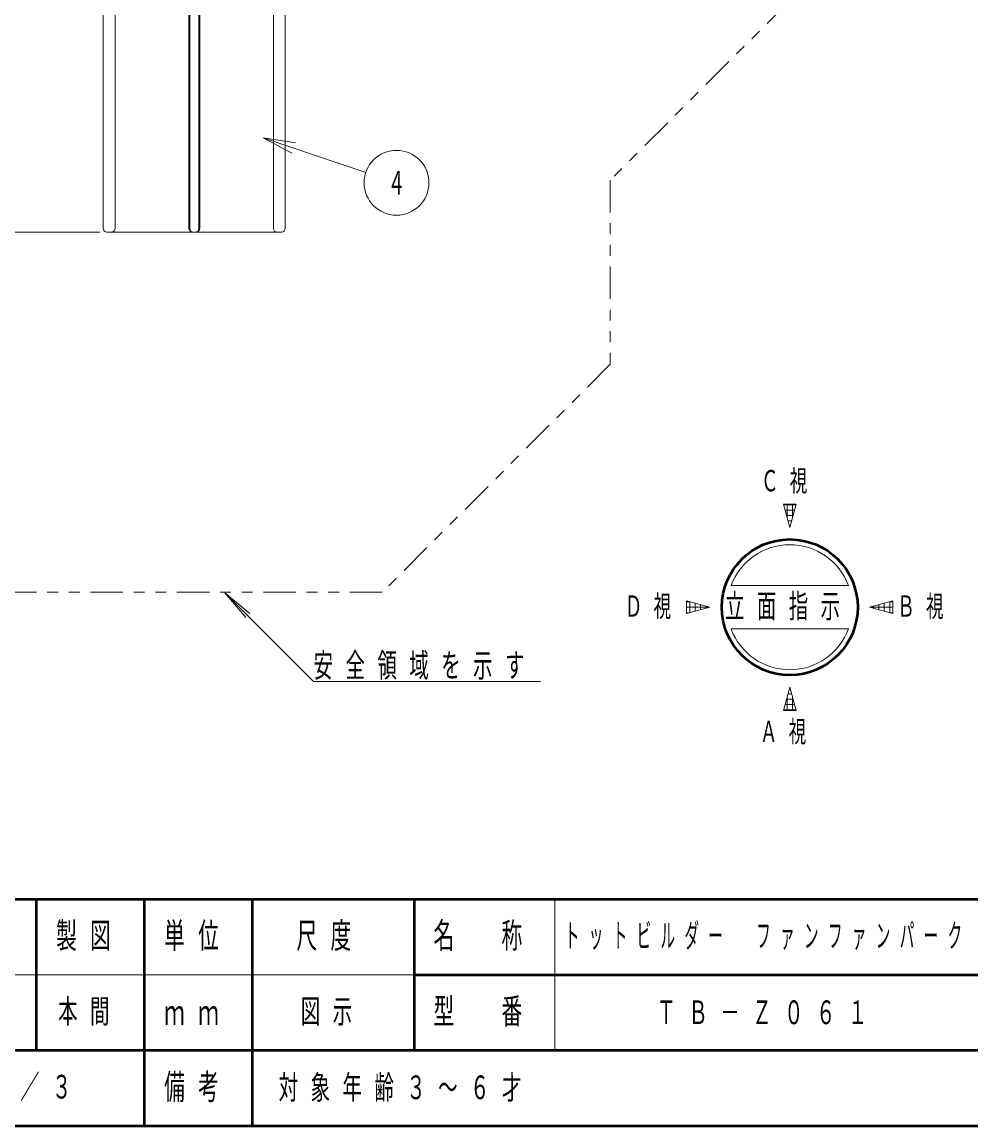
# Model space of a CAD drawing. Units: millimetres on the paper, scale 1:60. Extents: x -385 to 0, y -594 to 267.
# Drawn here: x -223.8 to -136, y 0 to 102.2 of the extents above; entities that cross this region are included whole.
import ezdxf
from ezdxf.enums import TextEntityAlignment as Align

# ---------------------------------------------------------------- set-up
doc = ezdxf.new("R2010")
doc.units = ezdxf.units.MM
doc.linetypes.add('USER3', pattern=[8, 3, -1, 1, -1, 1, -1])
doc.layers.add('LY_3', color=140, linetype='Continuous', lineweight=50)
doc.styles.add('ＭＳ ゴシック', font='')
doc.styles.get('ＭＳ ゴシック').set_extended_font_data('MS Gothic')

msp = doc.modelspace()

# ---------------------------------------------------------------- linework, layer by layer
at = {"layer": 'LY_3', "color": 7, "lineweight": 13}
for p, q in [((-216.273, 83.067), (-216.273, 114.317)), ((-215.19, 83.067), (-215.19, 114.317)), ((-208.356, 83.067), (-208.356, 114.317)), ((-208.273, 83.067), (-208.273, 114.317)), ((-207.44, 83.067), (-207.44, 114.317)), ((-207.356, 83.067), (-207.356, 114.317)), ((-200.523, 83.067), (-200.523, 114.317)), ((-199.44, 83.067), (-199.44, 114.317)), ((-201.496, 91.466), (-198.653, 90.507)), ((-201.496, 91.466), (-198.494, 90.981)), ((-198.813, 90.033), (-201.496, 91.466)), ((-201.496, 91.466), (-191.983, 88.256)), ((-216.606, 82.734), (-352.273, 82.734)), ((-217.023, 82.734), (-352.273, 82.734)), ((-207.606, 82.734), (-215.94, 82.734)), ((-208.106, 82.734), (-199.773, 82.734)), ((-152.749, 55.395), (-153.328, 57.555)), ((-152.171, 57.555), (-153.328, 57.555)), ((-153.314, 57.5), (-152.185, 57.5)), ((-153, 56.33), (-153, 57.555)), ((-152.171, 57.555), (-152.75, 55.395)), ((-152.5, 56.326), (-152.5, 57.555)), ((-153.18, 57), (-152.319, 57)), ((-153.046, 56.5), (-152.453, 56.5)), ((-152.912, 56), (-152.587, 56)), ((-152.778, 55.5), (-152.721, 55.5)), ((-205.023, 49.351), (-202.725, 47.423)), ((-205.023, 49.351), (-203.095, 47.053)), ((-196.814, 41.142), (-205.023, 49.351)), ((-158.179, 50.009), (-147.32, 50.009)), ((-160.135, 48.009), (-162.295, 48.588)), ((-162.295, 47.43), (-162.295, 48.588)), ((-162.295, 48.5), (-161.967, 48.5)), ((-162, 47.509), (-162, 48.509)), ((-161.5, 47.643), (-161.5, 48.375)), ((-161, 47.777), (-161, 48.241)), ((-160.5, 47.911), (-160.5, 48.107)), ((-145.364, 48.009), (-143.204, 48.588)), ((-145, 47.912), (-145, 48.107)), ((-144.5, 47.778), (-144.5, 48.241)), ((-144, 47.644), (-144, 48.375)), ((-143.532, 48.5), (-143.204, 48.5)), ((-143.5, 47.51), (-143.5, 48.509)), ((-143.204, 47.43), (-143.204, 48.588)), ((-162.295, 47.43), (-160.135, 48.009)), ((-162.295, 48), (-160.169, 48)), ((-162.295, 47.5), (-162.035, 47.5)), ((-143.204, 47.43), (-145.364, 48.009)), ((-145.33, 48), (-143.204, 48)), ((-143.464, 47.5), (-143.204, 47.5)), ((-158.179, 46.009), (-147.32, 46.009)), ((-196.814, 41.142), (-175.814, 41.142)), ((-153.328, 38.464), (-152.749, 40.624)), ((-152.917, 40), (-152.582, 40)), ((-152.783, 40.5), (-152.716, 40.5)), ((-152.749, 40.623), (-152.171, 38.464)), ((-153.184, 39), (-152.314, 39)), ((-153.051, 39.5), (-152.448, 39.5)), ((-153, 38.464), (-153, 39.689)), ((-152.5, 38.464), (-152.5, 39.692)), ((-153.328, 38.464), (-152.171, 38.464)), ((-153.318, 38.5), (-152.18, 38.5)), ((-174.5, 21), (-174.5, 7)), ((-242.5, 14), (-187.5, 14))]:
    msp.add_line(p, q, dxfattribs=at)
at = {"layer": 'LY_3', "color": 7, "linetype": 'USER3', "lineweight": 13}
for p, q in [((-152.733, 104.17), (-169.356, 87.547)), ((-169.356, 87.547), (-169.356, 70.503)), ((-169.356, 70.503), (-190.459, 49.4)), ((-190.459, 49.4), (-225.254, 49.4))]:
    msp.add_line(p, q, dxfattribs=at)
at = {"layer": 'LY_3', "color": 7}
for p, q in [((-385, 21), (0, 21)), ((-385, 0), (0, 0))]:
    msp.add_line(p, q, dxfattribs=at)
at = {"layer": 'LY_3'}
for p, q in [((-222.5, 21), (-222.5, 7)), ((-212.5, 21), (-212.5, 0)), ((-202.5, 21), (-202.5, 7)), ((-187.5, 21), (-187.5, 7)), ((-187.5, 14), (-70, 14)), ((-242.5, 7), (0, 7)), ((-202.5, 7), (-202.5, 0))]:
    msp.add_line(p, q, dxfattribs=at)
at = {"layer": 'LY_3', "color": 7, "lineweight": 13}
msp.add_circle((-189.14, 87.296), 3, dxfattribs=at)
at = {"layer": 'LY_3'}
msp.add_circle((-152.749, 48.009), 6.286, dxfattribs=at)
at = {"layer": 'LY_3', "color": 7, "lineweight": 13}
for centre, radius, start, end in [((-215.94, 83.067), 0.333, 180, 270), ((-215.523, 83.067), 0.333, 270, 0), ((-208.023, 83.067), 0.333, 180, 270), ((-207.94, 83.067), 0.333, 180, 270), ((-207.773, 83.067), 0.333, 270, 0), ((-207.69, 83.067), 0.333, 270, 0), ((-200.19, 83.067), 0.333, 180, 270), ((-199.773, 83.067), 0.333, 270, 0), ((-152.749, 48.009), 5.786, 20.22325, 159.77675), ((-152.749, 48.009), 5.786, 200.22325, 339.77675)]:
    msp.add_arc(centre, radius, start, end, dxfattribs=at)

# ---------------------------------------------------------------- texts
at = {"layer": 'LY_3', "color": 7, "style": 'ＭＳ ゴシック', "width": 0.55}
msp.add_text('４', height=2.199, dxfattribs=at).set_placement((-189.14, 87.296), align=Align.MIDDLE_CENTER)
at = {"layer": 'LY_3', "color": 7, "style": 'ＭＳ ゴシック'}
for s, insert, char_height, attachment_point in [('\\T1.64;\\W0.6;Ｃ視', (-152.749, 59.615), 1.979, 5), ('\\T1.64;\\W0.6;Ｄ視', (-165.355, 48.009), 1.979, 5), ('\\T1.64;\\W0.6;立面指示', (-158.749, 48.009), 2.199, 4), ('\\T1.64;\\W0.6;Ｂ視', (-140.144, 48.009), 1.979, 5), ('\\T1.64;\\W0.6;安全領域を示す', (-196.814, 41.292), 2.199, 7), ('\\T1.64;\\W0.6;Ａ視', (-152.85, 36.403), 1.979, 5), ('\\T1.64;\\W0.6;製図', (-217.5, 17.5), 2.346, 5), ('\\T1.64;\\W0.6;単位', (-207.5, 17.5), 2.346, 5), ('\\T1.64;\\W0.6;尺度', (-195.25, 17.5), 2.346, 5), ('\\T1.64;\\W0.6;名\u3000称', (-181, 17.5), 2.346, 5), ('\\T1.64;\\W0.45;トットビルダー\u3000ファンファンパーク', (-154.75, 17.5), 2.199, 5), ('\\T1.64;\\W0.6;本間', (-217.5, 10.5), 2.199, 5), ('\\T1.64;\\W0.6;図示', (-198, 10.5), 2.199, 4), ('\\T1.64;\\W0.6;型\u3000番', (-181, 10.5), 2.346, 5), ('\\T1.64;\\W0.6;ＴＢ－Ｚ０６１', (-154.75, 10.5), 2.199, 5), ('\\T1.64;\\W0.6;ｍｍ', (-207.5, 10.5), 2.346, 5), ('\\T1.64;\\W0.6;備考', (-207.5, 3.5), 2.346, 5), ('\\T1.64;\\W0.6;１／３', (-222.5, 3.5), 2.199, 5), ('\\T1.64;\\W0.6;対象年齢３～６才', (-188.238, 3.449), 2.199, 5)]:
    msp.add_mtext(s, dxfattribs=dict(at, insert=insert, char_height=char_height, attachment_point=attachment_point))

doc.saveas('drawing.dxf')
